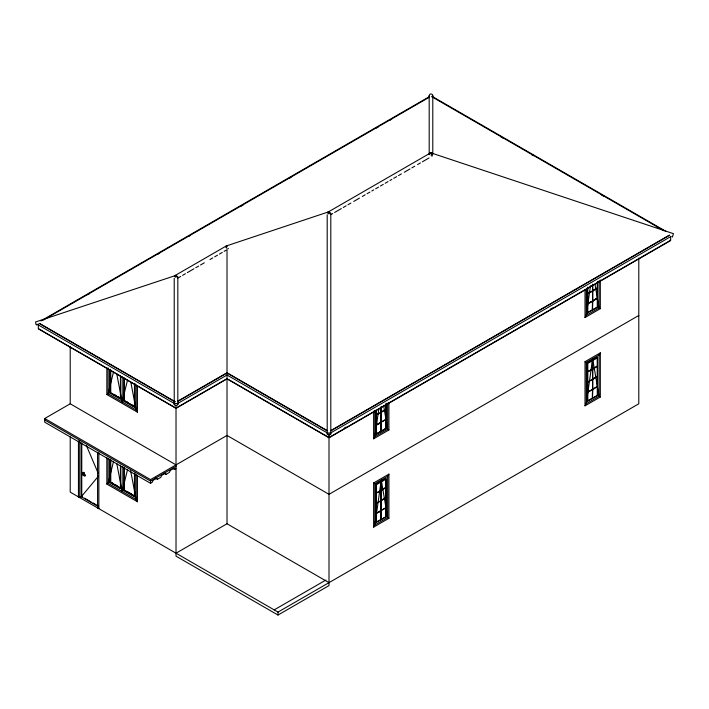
<?xml version="1.0" encoding="UTF-8"?>
<svg xmlns="http://www.w3.org/2000/svg" width="709" height="709" viewBox="0 0 709 709"><rect width="100%" height="100%" fill="white"/><g stroke="black" fill="none" stroke-linecap="round" stroke-linejoin="round"><path stroke-width="1.06" d="M672.212 236.416L672.389 237.063L673.461 233.669L431.471 153.038M36.815 325.05L35.955 324.341L35.539 321.992L175.681 275.473M378.774 409.208L374.893 436.584L373.616 438.8L388.913 429.964L388.913 402.366M590.482 285.745L586.281 315.31L585.014 317.517L600.31 308.69L600.31 279.984M113.573 371.746L108.123 393.787L106.846 394.523L137.44 412.186L137.44 385.687M116.781 374.024L122.143 401.879L127.593 379.847M113.573 461.311L108.123 483.343L106.846 484.079L137.44 501.75L137.44 475.252M116.781 463.58L122.143 491.443L127.593 469.402M431.169 155.395L431.577 153.038M388.913 518.288L387.637 517.552L387.637 476.333L388.913 474.126L373.616 482.962L373.616 527.124L388.913 518.288L388.913 474.126M373.616 527.124L374.893 524.917L381.265 480.011L387.637 517.552L374.893 524.917L374.893 483.698L373.616 482.962M600.31 397.013L599.034 396.278L599.034 355.058L600.31 352.852L585.014 361.679L585.014 405.84L600.31 397.013L600.31 352.852M585.014 405.84L586.281 403.634L592.662 358.736L599.034 396.278L586.281 403.634L586.281 362.414L585.014 361.679M175.433 275.358L175.681 277.281M328.825 212.266L328.409 211.92L226.428 245.917L226.428 246.962M328.409 211.92L328.666 213.843M84.912 475.934L85.364 475.11L82.944 473.709L85.364 475.358L84.912 475.934L81.464 473.94L83.175 472.708L83.928 473.39L83.175 472.956L81.464 473.94M98.161 506.492L81.26 496.734L98.418 476.209M83.671 475.482L83.467 474.835L83.901 475.349M40.918 320.929L429.078 96.823M43.116 320.193L429.078 97.363M87.677 294.705L89.591 293.597M157.708 254.274L159.631 253.166M188.408 236.549L190.331 235.441M240.218 206.638L243.098 204.972M289.121 178.402L291.036 177.294M376.355 128.037L378.269 126.938M389.773 120.291L391.687 119.183M175.123 275.5L226.118 246.058M177.87 278.079L180.698 276.439M182.594 275.349L185.421 273.718M187.309 272.628L193.92 268.808M195.808 267.718L198.644 266.079M200.532 264.989L204.307 262.809M209.979 259.538L212.806 257.908M214.694 256.818L217.53 255.178M219.418 254.088L222.254 252.448M224.141 251.358L226.029 250.268M328.099 212.062L430.088 153.179M330.855 214.632L332.76 213.533M334.675 212.434L341.339 208.579M343.245 207.48L346.107 205.832M348.013 204.733L350.875 203.075M353.738 201.427L359.454 198.121M362.308 196.473L365.17 194.824M367.076 193.725L369.938 192.068M371.844 190.969L373.749 189.87M375.655 188.771L378.517 187.123M380.423 186.015L383.285 184.367M385.191 183.268L388.045 181.619M389.95 180.511L391.855 179.412M393.77 178.313L396.623 176.665M398.529 175.566L401.391 173.909M404.254 172.26L409.97 168.964M411.876 167.856L414.738 166.207M417.592 164.559L420.455 162.91M422.36 161.803L429.034 157.956M176.018 468.569L174.68 469.34L173.625 468.481L170.39 470.351L169.327 472.433L166.092 474.303L165.037 473.435L161.794 475.305L160.739 477.387L157.495 479.257L156.441 478.398L153.206 480.268L152.143 482.35L150.53 483.29L44.711 422.201L44.711 418.514L70.209 403.793L176.018 464.882M109.824 369.495L109.824 392.999L110.71 392.485L110.71 370.045M123.845 377.587L123.845 401.099L124.74 400.585M123.845 401.099L134.471 407.232L135.357 406.718M177.915 401.117L227.013 372.766L327.097 430.549M177.915 401.356L227.013 373.005L327.097 430.788M177.915 403.368L227.013 375.017L327.097 432.8M227.013 378.659L176.018 408.1L38.747 328.843M670.661 236.593L670.661 240.519L329.003 437.772L227.013 378.89L176.018 408.331L38.339 328.843L38.339 323.933M82.944 473.709L83.928 473.142M82.279 495.848L79.727 497.319L78.451 496.584M82.279 496.14L79.727 497.612L79.727 440.865M109.824 459.051L109.824 482.563L110.71 482.049L110.71 459.609M123.845 467.151L123.845 490.655L124.74 490.141M44.711 418.514L150.53 479.603L227.013 435.441L329.003 494.324L638.791 315.47M176.018 466.354L150.53 481.074L44.711 419.985M123.845 490.655L134.471 496.787L135.357 496.273L133.593 495.254M330.908 430.549L669.296 235.184M330.908 430.788L669.704 235.184M330.908 432.791L670.953 236.478M344.219 428.165L346.116 427.066M550.53 309.053L552.444 307.945M381.141 411.929L385.856 409.208M376.169 424.957L381.141 422.387L381.141 412.523L376.169 415.093M380.884 407.675L380.884 412.08L381.389 412.372L385.856 409.501M592.529 290.655L597.253 287.934M587.557 303.682L592.529 301.103L592.529 291.239L587.557 293.818M592.281 290.796L592.786 291.098L597.253 288.226M378.048 423.867L385.856 419.657M381.141 422.085L385.856 419.365M381.141 422.679L381.141 431.311L381.141 422.679L376.169 425.258M589.445 302.592L591.333 301.502M594.417 299.721L596.304 298.631M592.529 300.811L597.253 298.09M592.281 309.886L592.529 301.396L587.557 303.975M592.281 300.962L592.786 301.254L597.253 298.383M376.417 410.546L376.417 434.032L386.113 428.44L375.859 434.298L386.059 428.404L386.059 403.253M597.457 307.13L587.096 312.926L597.501 307.157L597.501 281.473M176.018 553.206L227.013 523.765L329.003 582.647M374.893 483.698L387.637 476.333M586.281 362.414L599.034 355.058M375.708 484.256L386.059 478.46L386.113 516.764L375.708 522.533M386.113 479.08L376.417 484.672L376.417 522.356M587.096 362.981L597.457 357.176L597.501 395.48L587.096 401.25M597.501 357.797L587.814 363.389L587.814 401.072M381.141 490.061L385.856 487.34M376.169 503.124L381.141 500.554L381.141 490.646L376.169 493.225M376.169 492.932L381.141 490.353L380.884 481.801L380.884 490.203L381.389 490.504L385.856 487.632M592.529 368.777L597.253 366.057M587.557 392.006L592.529 389.427L592.529 379.563L587.557 382.142L592.529 379.271L592.529 369.371L587.557 371.941M592.281 368.928L592.786 369.221L597.253 366.349M381.141 500.253L385.856 497.532M376.169 513.281L381.141 510.71L381.141 500.846L376.169 503.417M381.141 490.646L380.884 500.403L381.389 500.696L385.856 497.824M592.529 378.978L597.253 376.257M592.281 379.129L592.786 379.421L597.253 376.55M378.996 511.65L385.856 507.981M381.141 510.409L385.856 507.688M381.141 511.003L381.141 519.635L381.141 511.003L376.169 513.582M592.529 389.135L597.253 386.414M592.281 398.21L592.529 389.72L587.557 392.299M592.281 389.285L592.786 389.578L597.253 386.706M376.63 521.992L386.059 516.728M588.027 400.718L597.457 395.454M274.188 609.882L325.865 580.051M70.209 436.921L70.209 492.117L278.008 612.089L638.791 403.793L638.791 258.058M176.018 405.388L176.018 556.157L278.008 615.04L329.003 585.599L329.003 433.846M431.949 96.273L666.159 231.497M431.941 96.814L663.97 230.771M500.962 136.899L502.885 137.998M531.644 154.606L533.558 155.714M601.613 195.002L603.519 196.101M656.906 226.924L658.812 228.023M587.557 293.526L592.529 290.947L592.529 284.344M600.31 308.69L599.034 307.954L595.028 284.353M592.529 309.736L592.786 301.254M592.529 360.376L592.786 368.928M592.281 360.518L592.529 369.079L587.557 371.649M592.529 398.059L592.786 389.578M381.141 412.523L380.884 422.236M376.169 414.8L381.141 412.23L381.141 406.727M388.913 429.964L387.637 429.229L383.631 405.637M381.141 431.01L381.389 422.529M227.97 379.209L329.003 437.542L670.253 240.519L670.253 239.934M381.141 481.65L381.389 490.203M381.141 500.846L380.884 510.56M381.141 519.334L381.389 510.852M39.704 323.508L175.07 401.657M39.296 323.508L175.07 401.897M37.09 324.243L175.061 403.9M114.255 394.532L116.028 395.551M117.791 396.579L120.45 398.112M126.503 401.604L128.276 402.623M132.707 405.185L134.471 406.204M111.41 393.105L121.142 398.733M124.545 400.691L134.285 406.319M120.893 398.875L110.267 392.742L110.267 369.238M109.824 392.999L120.441 399.132L120.441 375.628M172.774 468.241L174.68 469.34M164.187 473.195L166.092 474.303M155.59 478.158L157.495 479.257M111.597 482.554L113.369 483.582M115.142 484.601L116.914 485.621M127.39 491.674L131.821 494.235M111.41 482.669L121.142 488.288M124.545 490.256L135.171 496.389M120.893 488.439L110.267 482.306L110.267 459.866M109.824 482.563L120.441 488.696L120.441 465.184M81.464 473.692L84.912 475.686M84.522 498.17L91.195 502.025M93.039 502.947L97.86 505.88M97.576 507.626L98.852 508.362M83.361 473.532C85.169 474.64 82.802 470.856 83.121 473.222M83.635 475.411C85.364 476.51 83.511 472.947 83.299 474.835M83.573 473.302C85.169 474.684 83.671 470.9 83.299 472.797M137.44 412.186L136.163 409.979L130.802 382.116M137.44 501.75L136.163 499.544L130.598 470.608M86.356 445.42L98.259 473.39M226.534 247.388L226.676 247.84M599.034 280.835L599.034 307.954L586.281 315.31L586.281 289.281M597.297 282.98L597.297 307.041M597.297 358.187L597.297 395.365M592.786 284.203L592.786 290.796M592.786 291.098L592.786 300.962M592.786 369.221L592.786 379.129M592.786 379.421L592.786 389.285M587.814 287.074L587.814 312.749M587.256 287.863L587.256 313.015M587.256 363.07L587.256 401.338M585.014 289.919L585.014 317.517M432.791 95.724L432.791 153.649M429.184 95.724L429.184 154.739M387.637 403.199L387.637 429.229L374.893 436.584L374.893 410.555M385.9 404.263L385.9 428.316M385.9 479.461L385.9 516.639M381.389 406.576L381.389 412.08M381.389 412.372L381.389 422.236M381.389 490.504L381.389 500.403M381.389 500.696L381.389 510.56M375.859 410.236L375.859 434.298M375.859 484.344L375.859 522.622M373.616 411.193L373.616 438.8M330.802 213.622L330.802 433.899M327.203 214.73L327.203 433.899M278.008 612.089L278.008 615.04M227.013 248.726L227.013 378.89M227.013 379.138L227.013 523.765M177.826 404.458A1.799 0.966 0 0 0 175.123 403.616A1.799 0.966 0 0 0 175.123 405.291A1.799 0.966 0 0 0 177.826 404.458L177.826 277.059A1.799 0.966 0 0 0 176.488 276.12A1.799 0.966 0 0 0 174.458 276.572M174.219 278.167L174.219 404.458M150.53 479.603L150.53 483.29M136.163 385.147L136.163 409.979L108.123 393.787L108.123 367.882M136.163 474.711L136.163 499.544L108.123 483.343L108.123 458.519M134.914 383.463L134.914 406.975L124.288 400.842L124.288 378.402M134.914 473.027L134.914 496.53L124.288 490.398L124.288 467.958M134.471 383.72L134.471 407.232M134.471 473.284L134.471 496.787M122.143 377.055L122.143 401.879M122.143 466.611L122.143 491.443M110.524 370.151L110.524 392.6M110.524 459.716L110.524 482.155M106.846 368.024L106.846 394.523M106.846 457.589L106.846 484.079M98.852 452.67L98.852 508.654M97.576 452.262L97.576 507.919M81.765 442.957L81.765 496.433M81.26 443.258L81.26 496.734M78.451 440.892L78.451 496.876M70.209 346.382L70.209 403.793M429.716 154.004A1.799 1.037 60 0 1 430.992 153.268A1.799 1.037 60 0 1 432.268 155.475M432.091 156.113A1.799 1.037 60 0 1 431.896 156.299M327.895 212.248A1.799 1.037 60 0 1 329.331 212.39A1.799 1.037 60 0 1 330.279 214.357M174.751 276.324A1.799 1.037 60 0 1 175.859 275.509A1.799 1.037 60 0 1 177.25 277.387M225.781 247.29A1.799 1.037 60 0 1 225.781 246.528M225.914 246.245A1.799 1.037 60 0 1 227.35 246.386M228.289 248.354A1.799 1.037 60 0 1 228.245 248.708M327.443 213.134A1.799 0.966 0 0 1 329.242 212.665A1.799 0.966 0 0 1 330.748 213.374M429.246 96.176A1.799 1.755 0 0 1 431.453 94.022A1.799 1.755 0 0 1 432.268 96.965M429.246 154.287A1.799 1.755 0 0 1 432.729 154.287M83.006 474.684C83.529 477.325 84.974 474.073 83.006 474.684M327.726 434.582A1.799 0.966 0 0 0 330.748 434.147A1.799 0.966 0 0 0 328.533 432.96A1.799 0.966 0 0 0 327.726 434.582"/></g></svg>
